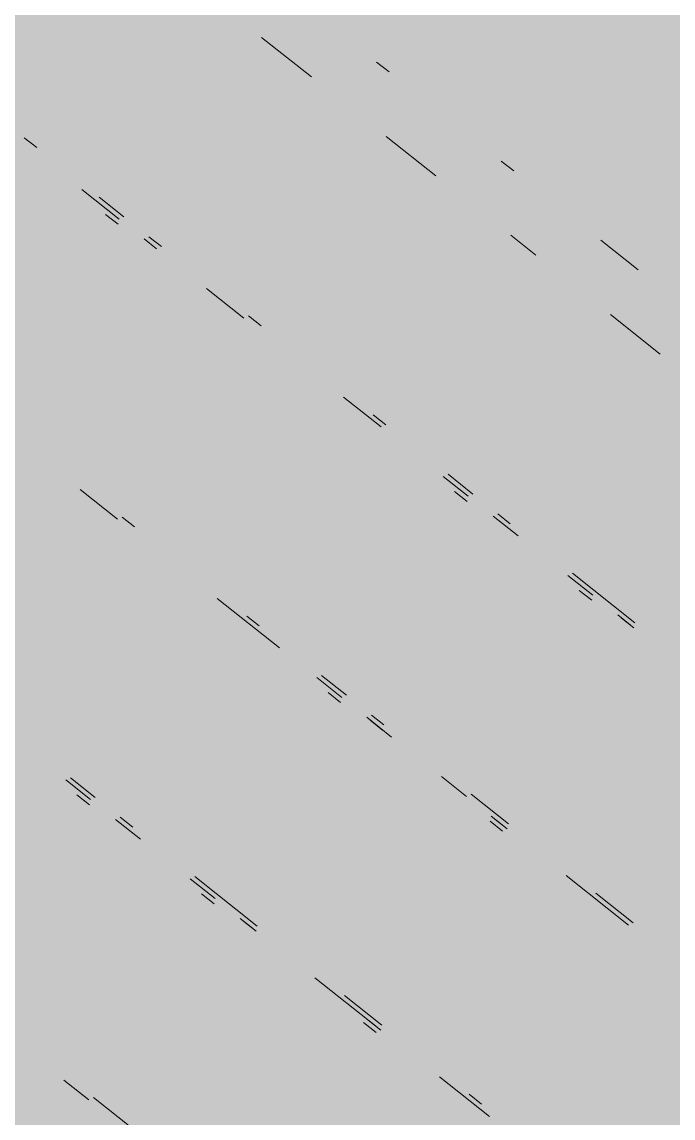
# Paper-space layout '03 3D Building and Roof' of a CAD drawing. Header units: millimetres. Extents: x 5 to 415, y 5 to 292.
# Drawn here: x 245.629 to 247.364, y 79.077 to 81.995 of the extents above; entities that cross this region are included whole.
import ezdxf

# ---------------------------------------------------------------- set-up
doc = ezdxf.new("R2010")
doc.units = ezdxf.units.MM
doc.layers.add('EXISTING', color=7, linetype='Continuous')
doc.layers.add('IMAGES', color=7, linetype='Continuous')

# ---------------------------------------------------------------- blocks, each defined once
blk = doc.blocks.new('SHEET_03')
at = {"layer": 'EXISTING', "color": 250, "lineweight": 9}
for p, q in [((246.2675, 81.9536), (246.4003, 81.8482)), ((246.6072, 81.8615), (246.574, 81.8878)), ((246.5995, 81.6902), (246.7323, 81.5848)), ((245.6689, 81.6601), (245.6357, 81.6864)), ((246.9392, 81.5981), (246.906, 81.6244)), ((245.7892, 81.5489), (245.8888, 81.4699)), ((245.9012, 81.4757), (245.8349, 81.5284)), ((245.8856, 81.4562), (245.8524, 81.4826)), ((245.9551, 81.4172), (245.9883, 81.3908)), ((246.0008, 81.3967), (245.9676, 81.4231)), ((246.9315, 81.4268), (246.9978, 81.3741)), ((247.2711, 81.3347), (247.1715, 81.4137)), ((246.1211, 81.2855), (246.2207, 81.2065)), ((246.2664, 81.186), (246.2332, 81.2123)), ((247.197, 81.2161), (247.3298, 81.1107)), ((246.4863, 80.9958), (246.5859, 80.9167)), ((246.5984, 80.9226), (246.5652, 80.9489)), ((246.8307, 80.7382), (246.7643, 80.7909)), ((246.7518, 80.7851), (246.8182, 80.7324)), ((245.7842, 80.75), (245.8838, 80.671)), ((246.8151, 80.7187), (246.7819, 80.7451)), ((245.9294, 80.6505), (245.8963, 80.6768)), ((246.8846, 80.6797), (246.951, 80.627)), ((246.9303, 80.6592), (246.8971, 80.6856)), ((247.2623, 80.3958), (247.0963, 80.5275)), ((247.0838, 80.5217), (247.1502, 80.469)), ((247.147, 80.4554), (247.1139, 80.4817)), ((246.1493, 80.4603), (246.3153, 80.3286)), ((246.2614, 80.3871), (246.2282, 80.4134)), ((247.2166, 80.4163), (247.2498, 80.39)), ((247.2591, 80.3822), (247.2259, 80.4085)), ((246.4149, 80.2496), (246.4813, 80.1969)), ((246.4938, 80.2027), (246.4274, 80.2554)), ((246.4781, 80.1833), (246.4449, 80.2096)), ((246.5477, 80.1442), (246.6141, 80.0915)), ((246.5934, 80.1237), (246.5602, 80.1501)), ((246.5902, 80.1101), (246.557, 80.1364)), ((245.746, 79.9774), (245.8124, 79.9248)), ((245.8249, 79.9306), (245.7585, 79.9833)), ((246.7468, 79.9862), (246.8132, 79.9335)), ((246.9253, 79.8603), (246.8257, 79.9393)), ((245.8092, 79.9111), (245.776, 79.9375)), ((246.8796, 79.8808), (246.9128, 79.8545)), ((245.8788, 79.8721), (245.9452, 79.8194)), ((245.9245, 79.8516), (245.8913, 79.8779)), ((246.9097, 79.8408), (246.8765, 79.8672)), ((246.9222, 79.8467), (246.889, 79.873)), ((246.0779, 79.7141), (246.1443, 79.6614)), ((246.2564, 79.5882), (246.0904, 79.7199)), ((247.0788, 79.7228), (247.2448, 79.5911)), ((246.1412, 79.6478), (246.108, 79.6741)), ((247.2573, 79.5969), (247.1577, 79.676)), ((246.2107, 79.6087), (246.2439, 79.5824)), ((246.2533, 79.5746), (246.2201, 79.6009)), ((246.4099, 79.4507), (246.5759, 79.319)), ((246.5884, 79.3248), (246.4888, 79.4038)), ((246.5727, 79.3053), (246.5395, 79.3317)), ((246.5852, 79.3112), (246.552, 79.3375)), ((246.7419, 79.1873), (246.8746, 79.0819)), ((245.741, 79.1786), (245.8074, 79.1259)), ((245.9195, 79.0527), (245.8199, 79.1317)), ((246.8539, 79.1141), (246.8207, 79.1405))]:
    blk.add_line(p, q, dxfattribs=at)
at = {"layer": 'IMAGES', "color": 7}
for points in [[(245.4891, 81.9396), (245.9709, 81.9396), (245.4891, 82.036), (245.9709, 82.036)], [(245.9709, 81.9396), (246.0673, 81.9396), (245.9709, 82.036), (246.0673, 82.036)], [(246.0673, 81.9396), (246.1636, 81.9396), (246.0673, 82.036), (246.1636, 82.036)], [(246.1636, 81.9396), (246.26, 81.9396), (246.1636, 82.036), (246.26, 82.036)], [(246.26, 81.9396), (246.4527, 81.9396), (246.26, 82.036), (246.4527, 82.036)], [(246.4527, 81.9396), (246.5491, 81.9396), (246.4527, 82.036), (246.5491, 82.036)], [(246.5491, 81.9396), (246.6455, 81.9396), (246.5491, 82.036), (246.6455, 82.036)], [(246.6455, 81.9396), (247.2236, 81.9396), (246.6455, 82.036), (247.2236, 82.036)], [(247.2236, 81.9396), (247.32, 81.9396), (247.2236, 82.036), (247.32, 82.036)], [(247.32, 81.9396), (247.4164, 81.9396), (247.32, 82.036), (247.4164, 82.036)], [(245.5855, 81.8432), (246.0673, 81.8432), (245.5855, 81.9396), (246.0673, 81.9396)], [(246.0673, 81.8432), (246.1636, 81.8432), (246.0673, 81.9396), (246.1636, 81.9396)], [(246.1636, 81.8432), (246.26, 81.8432), (246.1636, 81.9396), (246.26, 81.9396)], [(246.26, 81.8432), (246.3564, 81.8432), (246.26, 81.9396), (246.3564, 81.9396)], [(246.3564, 81.8432), (246.4527, 81.8432), (246.3564, 81.9396), (246.4527, 81.9396)], [(246.4527, 81.8432), (246.5491, 81.8432), (246.4527, 81.9396), (246.5491, 81.9396)], [(246.5491, 81.8432), (246.6455, 81.8432), (246.5491, 81.9396), (246.6455, 81.9396)], [(246.6455, 81.8432), (246.8382, 81.8432), (246.6455, 81.9396), (246.8382, 81.9396)], [(246.8382, 81.8432), (247.2236, 81.8432), (246.8382, 81.9396), (247.2236, 81.9396)], [(247.2236, 81.8432), (247.32, 81.8432), (247.2236, 81.9396), (247.32, 81.9396)], [(247.32, 81.8432), (247.4164, 81.8432), (247.32, 81.9396), (247.4164, 81.9396)], [(245.5855, 81.7468), (245.6818, 81.7468), (245.5855, 81.8432), (245.6818, 81.8432)], [(245.6818, 81.7468), (245.7782, 81.7468), (245.6818, 81.8432), (245.7782, 81.8432)], [(245.7782, 81.7468), (246.26, 81.7468), (245.7782, 81.8432), (246.26, 81.8432)], [(246.26, 81.7468), (246.3564, 81.7468), (246.26, 81.8432), (246.3564, 81.8432)], [(246.3564, 81.7468), (246.4527, 81.7468), (246.3564, 81.8432), (246.4527, 81.8432)], [(246.4527, 81.7468), (246.7418, 81.7468), (246.4527, 81.8432), (246.7418, 81.8432)], [(246.7418, 81.7468), (246.8382, 81.7468), (246.7418, 81.8432), (246.8382, 81.8432)], [(246.8382, 81.7468), (246.9345, 81.7468), (246.8382, 81.8432), (246.9345, 81.8432)], [(246.9345, 81.7468), (247.32, 81.7468), (246.9345, 81.8432), (247.32, 81.8432)], [(247.32, 81.7468), (247.4164, 81.7468), (247.32, 81.8432), (247.4164, 81.8432)], [(245.4891, 81.6504), (245.6818, 81.6504), (245.4891, 81.7468), (245.6818, 81.7468)], [(245.6818, 81.6504), (245.7782, 81.6504), (245.6818, 81.7468), (245.7782, 81.7468)], [(245.7782, 81.6504), (245.8745, 81.6504), (245.7782, 81.7468), (245.8745, 81.7468)], [(245.8745, 81.6504), (246.3564, 81.6504), (245.8745, 81.7468), (246.3564, 81.7468)], [(246.3564, 81.6504), (246.4527, 81.6504), (246.3564, 81.7468), (246.4527, 81.7468)], [(246.4527, 81.6504), (246.5491, 81.6504), (246.4527, 81.7468), (246.5491, 81.7468)], [(246.5491, 81.6504), (246.6455, 81.6504), (246.5491, 81.7468), (246.6455, 81.7468)], [(246.6455, 81.6504), (246.7418, 81.6504), (246.6455, 81.7468), (246.7418, 81.7468)], [(246.7418, 81.554), (246.8382, 81.554), (246.7418, 81.7468), (246.8382, 81.7468)], [(246.8382, 81.6504), (246.9345, 81.6504), (246.8382, 81.7468), (246.9345, 81.7468)], [(246.9345, 81.6504), (247.0309, 81.6504), (246.9345, 81.7468), (247.0309, 81.7468)], [(247.0309, 81.6504), (247.5127, 81.6504), (247.0309, 81.7468), (247.5127, 81.7468)], [(245.5855, 81.554), (245.6818, 81.554), (245.5855, 81.6504), (245.6818, 81.6504)], [(245.6818, 81.554), (245.7782, 81.554), (245.6818, 81.6504), (245.7782, 81.6504)], [(245.7782, 81.554), (245.8745, 81.554), (245.7782, 81.6504), (245.8745, 81.6504)], [(245.8745, 81.554), (246.4527, 81.554), (245.8745, 81.6504), (246.4527, 81.6504)], [(246.4527, 81.554), (246.5491, 81.554), (246.4527, 81.6504), (246.5491, 81.6504)], [(246.5491, 81.554), (246.6455, 81.554), (246.5491, 81.6504), (246.6455, 81.6504)], [(246.6455, 81.554), (246.7418, 81.554), (246.6455, 81.6504), (246.7418, 81.6504)], [(246.8382, 81.554), (246.9345, 81.554), (246.8382, 81.6504), (246.9345, 81.6504)], [(246.9345, 81.554), (247.0309, 81.554), (246.9345, 81.6504), (247.0309, 81.6504)], [(247.0309, 81.554), (247.1273, 81.554), (247.0309, 81.6504), (247.1273, 81.6504)], [(247.1273, 81.554), (247.6091, 81.554), (247.1273, 81.6504), (247.6091, 81.6504)], [(245.5855, 81.4576), (245.6818, 81.4576), (245.5855, 81.554), (245.6818, 81.554)], [(245.6818, 81.4576), (245.7782, 81.4576), (245.6818, 81.554), (245.7782, 81.554)], [(245.7782, 81.4576), (245.9709, 81.4576), (245.7782, 81.554), (245.9709, 81.554)], [(245.9709, 81.4576), (246.0673, 81.4576), (245.9709, 81.554), (246.0673, 81.554)], [(246.0673, 81.4576), (246.5491, 81.4576), (246.0673, 81.554), (246.5491, 81.554)], [(246.5491, 81.4576), (246.6455, 81.4576), (246.5491, 81.554), (246.6455, 81.554)], [(246.6455, 81.4576), (246.7418, 81.4576), (246.6455, 81.554), (246.7418, 81.554)], [(246.7418, 81.4576), (246.8382, 81.4576), (246.7418, 81.554), (246.8382, 81.554)], [(246.8382, 81.4576), (247.1273, 81.4576), (246.8382, 81.554), (247.1273, 81.554)], [(247.1273, 81.4576), (247.2236, 81.4576), (247.1273, 81.554), (247.2236, 81.554)], [(247.2236, 81.4576), (247.32, 81.4576), (247.2236, 81.554), (247.32, 81.554)], [(247.32, 81.4576), (247.7055, 81.4576), (247.32, 81.554), (247.7055, 81.554)], [(245.2, 81.3612), (245.6818, 81.3612), (245.2, 81.4576), (245.6818, 81.4576)], [(245.6818, 81.3612), (245.7782, 81.3612), (245.6818, 81.4576), (245.7782, 81.4576)], [(245.7782, 81.3612), (245.8745, 81.3612), (245.7782, 81.4576), (245.8745, 81.4576)], [(245.8745, 81.3612), (246.0673, 81.3612), (245.8745, 81.4576), (246.0673, 81.4576)], [(246.0673, 81.3612), (246.1636, 81.3612), (246.0673, 81.4576), (246.1636, 81.4576)], [(246.1636, 81.3612), (246.26, 81.3612), (246.1636, 81.4576), (246.26, 81.4576)], [(246.26, 81.3612), (246.7418, 81.3612), (246.26, 81.4576), (246.7418, 81.4576)], [(246.7418, 81.3612), (246.8382, 81.3612), (246.7418, 81.4576), (246.8382, 81.4576)], [(246.8382, 81.3612), (246.9345, 81.3612), (246.8382, 81.4576), (246.9345, 81.4576)], [(246.9345, 81.3612), (247.1273, 81.3612), (246.9345, 81.4576), (247.1273, 81.4576)], [(247.1273, 81.3612), (247.2236, 81.3612), (247.1273, 81.4576), (247.2236, 81.4576)], [(247.2236, 81.3612), (247.4164, 81.3612), (247.2236, 81.4576), (247.4164, 81.4576)], [(245.2964, 81.2648), (245.8745, 81.2648), (245.2964, 81.3612), (245.8745, 81.3612)], [(245.8745, 81.2648), (245.9709, 81.2648), (245.8745, 81.3612), (245.9709, 81.3612)], [(245.9709, 81.2648), (246.0673, 81.2648), (245.9709, 81.3612), (246.0673, 81.3612)], [(246.0673, 81.2648), (246.1636, 81.2648), (246.0673, 81.3612), (246.1636, 81.3612)], [(246.1636, 81.2648), (246.26, 81.2648), (246.1636, 81.3612), (246.26, 81.3612)], [(246.26, 81.2648), (246.3564, 81.2648), (246.26, 81.3612), (246.3564, 81.3612)], [(246.3564, 81.2648), (246.8382, 81.2648), (246.3564, 81.3612), (246.8382, 81.3612)], [(246.8382, 81.2648), (246.9345, 81.2648), (246.8382, 81.3612), (246.9345, 81.3612)], [(246.9345, 81.2648), (247.0309, 81.2648), (246.9345, 81.3612), (247.0309, 81.3612)], [(247.0309, 81.2648), (247.1273, 81.2648), (247.0309, 81.3612), (247.1273, 81.3612)], [(247.1273, 81.2648), (247.2236, 81.2648), (247.1273, 81.3612), (247.2236, 81.3612)], [(247.2236, 81.2648), (247.32, 81.2648), (247.2236, 81.3612), (247.32, 81.3612)], [(247.32, 81.2648), (247.4164, 81.2648), (247.32, 81.3612), (247.4164, 81.3612)], [(245.4891, 81.1684), (245.9709, 81.1684), (245.4891, 81.2648), (245.9709, 81.2648)], [(245.9709, 81.1684), (246.0673, 81.1684), (245.9709, 81.2648), (246.0673, 81.2648)], [(246.0673, 81.1684), (246.1636, 81.1684), (246.0673, 81.2648), (246.1636, 81.2648)], [(246.1636, 81.1684), (246.26, 81.1684), (246.1636, 81.2648), (246.26, 81.2648)], [(246.26, 81.1684), (246.3564, 81.1684), (246.26, 81.2648), (246.3564, 81.2648)], [(246.3564, 81.1684), (246.4527, 81.1684), (246.3564, 81.2648), (246.4527, 81.2648)], [(246.4527, 81.1684), (246.9345, 81.1684), (246.4527, 81.2648), (246.9345, 81.2648)], [(246.9345, 81.1684), (247.0309, 81.1684), (246.9345, 81.2648), (247.0309, 81.2648)], [(247.0309, 81.1684), (247.2236, 81.1684), (247.0309, 81.2648), (247.2236, 81.2648)], [(247.2236, 81.1684), (247.32, 81.1684), (247.2236, 81.2648), (247.32, 81.2648)], [(247.32, 81.1684), (247.4164, 81.1684), (247.32, 81.2648), (247.4164, 81.2648)], [(245.5855, 81.072), (246.0673, 81.072), (245.5855, 81.1684), (246.0673, 81.1684)], [(246.0673, 81.072), (246.1636, 81.072), (246.0673, 81.1684), (246.1636, 81.1684)], [(246.1636, 81.072), (246.26, 81.072), (246.1636, 81.1684), (246.26, 81.1684)], [(246.26, 81.072), (246.3564, 81.072), (246.26, 81.1684), (246.3564, 81.1684)], [(246.3564, 81.072), (246.4527, 81.072), (246.3564, 81.1684), (246.4527, 81.1684)], [(246.4527, 81.072), (246.5491, 81.072), (246.4527, 81.1684), (246.5491, 81.1684)], [(246.5491, 81.072), (246.6455, 81.072), (246.5491, 81.1684), (246.6455, 81.1684)], [(246.6455, 81.072), (247.0309, 81.072), (246.6455, 81.1684), (247.0309, 81.1684)], [(247.0309, 81.072), (247.2236, 81.072), (247.0309, 81.1684), (247.2236, 81.1684)], [(247.2236, 81.072), (247.32, 81.072), (247.2236, 81.1684), (247.32, 81.1684)], [(247.32, 81.072), (247.4164, 81.072), (247.32, 81.1684), (247.4164, 81.1684)], [(245.5855, 80.9756), (245.6818, 80.9756), (245.5855, 81.072), (245.6818, 81.072)], [(245.6818, 80.9756), (246.1636, 80.9756), (245.6818, 81.072), (246.1636, 81.072)], [(246.1636, 80.9756), (246.26, 80.9756), (246.1636, 81.072), (246.26, 81.072)], [(246.26, 80.9756), (246.3564, 80.9756), (246.26, 81.072), (246.3564, 81.072)], [(246.3564, 80.9756), (246.5491, 80.9756), (246.3564, 81.072), (246.5491, 81.072)], [(246.5491, 80.9756), (246.6455, 80.9756), (246.5491, 81.072), (246.6455, 81.072)], [(246.6455, 80.9756), (246.7418, 80.9756), (246.6455, 81.072), (246.7418, 81.072)], [(246.7418, 80.9756), (247.32, 80.9756), (246.7418, 81.072), (247.32, 81.072)], [(247.32, 80.9756), (247.4164, 80.9756), (247.32, 81.072), (247.4164, 81.072)], [(245.4891, 80.8792), (245.6818, 80.8792), (245.4891, 80.9756), (245.6818, 80.9756)], [(245.6818, 80.8792), (245.7782, 80.8792), (245.6818, 80.9756), (245.7782, 80.9756)], [(245.7782, 80.8792), (245.8745, 80.8792), (245.7782, 80.9756), (245.8745, 80.9756)], [(245.8745, 80.8792), (246.3564, 80.8792), (245.8745, 80.9756), (246.3564, 80.9756)], [(246.3564, 80.8792), (246.4527, 80.8792), (246.3564, 80.9756), (246.4527, 80.9756)], [(246.4527, 80.8792), (246.5491, 80.8792), (246.4527, 80.9756), (246.5491, 80.9756)], [(246.5491, 80.8792), (246.6455, 80.8792), (246.5491, 80.9756), (246.6455, 80.9756)], [(246.6455, 80.8792), (246.7418, 80.8792), (246.6455, 80.9756), (246.7418, 80.9756)], [(246.7418, 80.8792), (246.8382, 80.8792), (246.7418, 80.9756), (246.8382, 80.9756)], [(246.8382, 80.8792), (247.32, 80.8792), (246.8382, 80.9756), (247.32, 80.9756)], [(247.32, 80.8792), (247.4164, 80.8792), (247.32, 80.9756), (247.4164, 80.9756)], [(245.5855, 80.7827), (245.6818, 80.7827), (245.5855, 80.8792), (245.6818, 80.8792)], [(245.6818, 80.6863), (245.7782, 80.6863), (245.6818, 80.8792), (245.7782, 80.8792)], [(245.7782, 80.7827), (245.8745, 80.7827), (245.7782, 80.8792), (245.8745, 80.8792)], [(245.8745, 80.7827), (245.9709, 80.7827), (245.8745, 80.8792), (245.9709, 80.8792)], [(245.9709, 80.7827), (246.4527, 80.7827), (245.9709, 80.8792), (246.4527, 80.8792)], [(246.4527, 80.7827), (246.5491, 80.7827), (246.4527, 80.8792), (246.5491, 80.8792)], [(246.5491, 80.7827), (246.6455, 80.7827), (246.5491, 80.8792), (246.6455, 80.8792)], [(246.6455, 80.7827), (246.8382, 80.7827), (246.6455, 80.8792), (246.8382, 80.8792)], [(246.8382, 80.7827), (247.4164, 80.7827), (246.8382, 80.8792), (247.4164, 80.8792)], [(245.5855, 80.6863), (245.6818, 80.6863), (245.5855, 80.7827), (245.6818, 80.7827)], [(245.7782, 80.6863), (245.8745, 80.6863), (245.7782, 80.7827), (245.8745, 80.7827)], [(245.8745, 80.6863), (245.9709, 80.6863), (245.8745, 80.7827), (245.9709, 80.7827)], [(245.9709, 80.6863), (246.0673, 80.6863), (245.9709, 80.7827), (246.0673, 80.7827)], [(246.0673, 80.6863), (246.5491, 80.6863), (246.0673, 80.7827), (246.5491, 80.7827)], [(246.5491, 80.6863), (246.6455, 80.6863), (246.5491, 80.7827), (246.6455, 80.7827)], [(246.6455, 80.6863), (246.7418, 80.6863), (246.6455, 80.7827), (246.7418, 80.7827)], [(246.7418, 80.6863), (246.9345, 80.6863), (246.7418, 80.7827), (246.9345, 80.7827)], [(246.9345, 80.6863), (247.1273, 80.6863), (246.9345, 80.7827), (247.1273, 80.7827)], [(247.1273, 80.6863), (247.5127, 80.6863), (247.1273, 80.7827), (247.5127, 80.7827)], [(245.2, 80.5899), (245.6818, 80.5899), (245.2, 80.6863), (245.6818, 80.6863)], [(245.6818, 80.5899), (245.7782, 80.5899), (245.6818, 80.6863), (245.7782, 80.6863)], [(245.7782, 80.5899), (245.8745, 80.5899), (245.7782, 80.6863), (245.8745, 80.6863)], [(245.8745, 80.5899), (245.9709, 80.5899), (245.8745, 80.6863), (245.9709, 80.6863)], [(245.9709, 80.5899), (246.0673, 80.5899), (245.9709, 80.6863), (246.0673, 80.6863)], [(246.0673, 80.5899), (246.1636, 80.5899), (246.0673, 80.6863), (246.1636, 80.6863)], [(246.1636, 80.5899), (246.26, 80.5899), (246.1636, 80.6863), (246.26, 80.6863)], [(246.26, 80.5899), (246.8382, 80.5899), (246.26, 80.6863), (246.8382, 80.6863)], [(246.8382, 80.5899), (246.9345, 80.5899), (246.8382, 80.6863), (246.9345, 80.6863)], [(246.9345, 80.5899), (247.0309, 80.5899), (246.9345, 80.6863), (247.0309, 80.6863)], [(247.0309, 80.5899), (247.1273, 80.5899), (247.0309, 80.6863), (247.1273, 80.6863)], [(247.1273, 80.5899), (247.6091, 80.5899), (247.1273, 80.6863), (247.6091, 80.6863)], [(245.2964, 80.4935), (245.7782, 80.4935), (245.2964, 80.5899), (245.7782, 80.5899)], [(245.7782, 80.4935), (245.8745, 80.4935), (245.7782, 80.5899), (245.8745, 80.5899)], [(245.8745, 80.3971), (245.9709, 80.3971), (245.8745, 80.5899), (245.9709, 80.5899)], [(245.9709, 80.4935), (246.0673, 80.4935), (245.9709, 80.5899), (246.0673, 80.5899)], [(246.0673, 80.4935), (246.1636, 80.4935), (246.0673, 80.5899), (246.1636, 80.5899)], [(246.1636, 80.4935), (246.26, 80.4935), (246.1636, 80.5899), (246.26, 80.5899)], [(246.26, 80.4935), (246.3564, 80.4935), (246.26, 80.5899), (246.3564, 80.5899)], [(246.3564, 80.4935), (246.7418, 80.4935), (246.3564, 80.5899), (246.7418, 80.5899)], [(246.7418, 80.4935), (246.8382, 80.4935), (246.7418, 80.5899), (246.8382, 80.5899)], [(246.8382, 80.4935), (246.9345, 80.4935), (246.8382, 80.5899), (246.9345, 80.5899)], [(246.9345, 80.4935), (247.0309, 80.4935), (246.9345, 80.5899), (247.0309, 80.5899)], [(247.0309, 80.4935), (247.1273, 80.4935), (247.0309, 80.5899), (247.1273, 80.5899)], [(247.1273, 80.4935), (247.2236, 80.4935), (247.1273, 80.5899), (247.2236, 80.5899)], [(247.2236, 80.4935), (247.32, 80.4935), (247.2236, 80.5899), (247.32, 80.5899)], [(247.32, 80.4935), (247.8018, 80.4935), (247.32, 80.5899), (247.8018, 80.5899)], [(245.3927, 80.3971), (245.8745, 80.3971), (245.3927, 80.4935), (245.8745, 80.4935)], [(245.9709, 80.3971), (246.0673, 80.3971), (245.9709, 80.4935), (246.0673, 80.4935)], [(246.0673, 80.3971), (246.1636, 80.3971), (246.0673, 80.4935), (246.1636, 80.4935)], [(246.1636, 80.3971), (246.26, 80.3971), (246.1636, 80.4935), (246.26, 80.4935)], [(246.26, 80.3971), (246.3564, 80.3971), (246.26, 80.4935), (246.3564, 80.4935)], [(246.3564, 80.3971), (246.4527, 80.3971), (246.3564, 80.4935), (246.4527, 80.4935)], [(246.4527, 80.3971), (246.9345, 80.3971), (246.4527, 80.4935), (246.9345, 80.4935)], [(246.9345, 80.3971), (247.0309, 80.3971), (246.9345, 80.4935), (247.0309, 80.4935)], [(247.0309, 80.3971), (247.1273, 80.3971), (247.0309, 80.4935), (247.1273, 80.4935)], [(247.1273, 80.3971), (247.32, 80.3971), (247.1273, 80.4935), (247.32, 80.4935)], [(247.32, 80.3971), (247.4164, 80.3971), (247.32, 80.4935), (247.4164, 80.4935)], [(245.5855, 80.3007), (245.9709, 80.3007), (245.5855, 80.3971), (245.9709, 80.3971)], [(245.9709, 80.3007), (246.0673, 80.3007), (245.9709, 80.3971), (246.0673, 80.3971)], [(246.0673, 80.3007), (246.1636, 80.3007), (246.0673, 80.3971), (246.1636, 80.3971)], [(246.1636, 80.3007), (246.3564, 80.3007), (246.1636, 80.3971), (246.3564, 80.3971)], [(246.3564, 80.3007), (246.4527, 80.3007), (246.3564, 80.3971), (246.4527, 80.3971)], [(246.4527, 80.3007), (246.5491, 80.3007), (246.4527, 80.3971), (246.5491, 80.3971)], [(246.5491, 80.3007), (247.0309, 80.3007), (246.5491, 80.3971), (247.0309, 80.3971)], [(247.0309, 80.3007), (247.1273, 80.3007), (247.0309, 80.3971), (247.1273, 80.3971)], [(247.1273, 80.3007), (247.2236, 80.3007), (247.1273, 80.3971), (247.2236, 80.3971)], [(247.2236, 80.3007), (247.32, 80.3007), (247.2236, 80.3971), (247.32, 80.3971)], [(247.32, 80.3007), (247.4164, 80.3007), (247.32, 80.3971), (247.4164, 80.3971)], [(245.5855, 80.2043), (245.6818, 80.2043), (245.5855, 80.3007), (245.6818, 80.3007)], [(245.6818, 80.2043), (246.26, 80.2043), (245.6818, 80.3007), (246.26, 80.3007)], [(246.26, 80.2043), (246.3564, 80.2043), (246.26, 80.3007), (246.3564, 80.3007)], [(246.3564, 80.2043), (246.5491, 80.2043), (246.3564, 80.3007), (246.5491, 80.3007)], [(246.5491, 80.2043), (246.6455, 80.2043), (246.5491, 80.3007), (246.6455, 80.3007)], [(246.6455, 80.2043), (247.1273, 80.2043), (246.6455, 80.3007), (247.1273, 80.3007)], [(247.1273, 80.2043), (247.32, 80.2043), (247.1273, 80.3007), (247.32, 80.3007)], [(247.32, 80.2043), (247.4164, 80.2043), (247.32, 80.3007), (247.4164, 80.3007)], [(245.5855, 80.1079), (245.6818, 80.1079), (245.5855, 80.2043), (245.6818, 80.2043)], [(245.6818, 80.1079), (245.7782, 80.1079), (245.6818, 80.2043), (245.7782, 80.2043)], [(245.7782, 80.1079), (246.26, 80.1079), (245.7782, 80.2043), (246.26, 80.2043)], [(246.26, 80.1079), (246.3564, 80.1079), (246.26, 80.2043), (246.3564, 80.2043)], [(246.3564, 80.1079), (246.4527, 80.1079), (246.3564, 80.2043), (246.4527, 80.2043)], [(246.4527, 80.1079), (246.6455, 80.1079), (246.4527, 80.2043), (246.6455, 80.2043)], [(246.6455, 80.1079), (246.7418, 80.1079), (246.6455, 80.2043), (246.7418, 80.2043)], [(246.7418, 80.1079), (246.8382, 80.1079), (246.7418, 80.2043), (246.8382, 80.2043)], [(246.8382, 80.1079), (247.32, 80.1079), (246.8382, 80.2043), (247.32, 80.2043)], [(247.32, 80.1079), (247.4164, 80.1079), (247.32, 80.2043), (247.4164, 80.2043)], [(245.5855, 80.0115), (245.6818, 80.0115), (245.5855, 80.1079), (245.6818, 80.1079)], [(245.6818, 80.0115), (245.7782, 80.0115), (245.6818, 80.1079), (245.7782, 80.1079)], [(245.7782, 80.0115), (245.8745, 80.0115), (245.7782, 80.1079), (245.8745, 80.1079)], [(245.8745, 80.0115), (246.3564, 80.0115), (245.8745, 80.1079), (246.3564, 80.1079)], [(246.3564, 80.0115), (246.4527, 80.0115), (246.3564, 80.1079), (246.4527, 80.1079)], [(246.4527, 80.0115), (246.5491, 80.0115), (246.4527, 80.1079), (246.5491, 80.1079)], [(246.5491, 80.0115), (246.6455, 80.0115), (246.5491, 80.1079), (246.6455, 80.1079)], [(246.6455, 80.0115), (246.7418, 80.0115), (246.6455, 80.1079), (246.7418, 80.1079)], [(246.7418, 80.0115), (246.8382, 80.0115), (246.7418, 80.1079), (246.8382, 80.1079)], [(246.8382, 80.0115), (246.9345, 80.0115), (246.8382, 80.1079), (246.9345, 80.1079)], [(246.9345, 80.0115), (247.4164, 80.0115), (246.9345, 80.1079), (247.4164, 80.1079)], [(245.5855, 79.9151), (245.6818, 79.9151), (245.5855, 80.0115), (245.6818, 80.0115)], [(245.6818, 79.9151), (245.7782, 79.9151), (245.6818, 80.0115), (245.7782, 80.0115)], [(245.7782, 79.9151), (245.8745, 79.9151), (245.7782, 80.0115), (245.8745, 80.0115)], [(245.8745, 79.9151), (245.9709, 79.9151), (245.8745, 80.0115), (245.9709, 80.0115)], [(245.9709, 79.9151), (246.5491, 79.9151), (245.9709, 80.0115), (246.5491, 80.0115)], [(246.5491, 79.9151), (246.6455, 79.9151), (246.5491, 80.0115), (246.6455, 80.0115)], [(246.6455, 79.9151), (246.7418, 79.9151), (246.6455, 80.0115), (246.7418, 80.0115)], [(246.7418, 79.9151), (246.8382, 79.9151), (246.7418, 80.0115), (246.8382, 80.0115)], [(246.8382, 79.9151), (246.9345, 79.9151), (246.8382, 80.0115), (246.9345, 80.0115)], [(246.9345, 79.9151), (247.0309, 79.9151), (246.9345, 80.0115), (247.0309, 80.0115)], [(247.0309, 79.9151), (247.5127, 79.9151), (247.0309, 80.0115), (247.5127, 80.0115)], [(245.2, 79.8187), (245.6818, 79.8187), (245.2, 79.9151), (245.6818, 79.9151)], [(245.6818, 79.8187), (245.7782, 79.8187), (245.6818, 79.9151), (245.7782, 79.9151)], [(245.7782, 79.8187), (245.9709, 79.8187), (245.7782, 79.9151), (245.9709, 79.9151)], [(245.9709, 79.8187), (246.0673, 79.8187), (245.9709, 79.9151), (246.0673, 79.9151)], [(246.0673, 79.8187), (246.1636, 79.8187), (246.0673, 79.9151), (246.1636, 79.9151)], [(246.1636, 79.7223), (246.7418, 79.7223), (246.1636, 79.9151), (246.7418, 79.9151)], [(246.7418, 79.8187), (246.8382, 79.8187), (246.7418, 79.9151), (246.8382, 79.9151)], [(246.8382, 79.8187), (246.9345, 79.8187), (246.8382, 79.9151), (246.9345, 79.9151)], [(246.9345, 79.8187), (247.0309, 79.8187), (246.9345, 79.9151), (247.0309, 79.9151)], [(247.0309, 79.8187), (247.1273, 79.8187), (247.0309, 79.9151), (247.1273, 79.9151)], [(247.1273, 79.8187), (247.8018, 79.8187), (247.1273, 79.9151), (247.8018, 79.9151)], [(245.2964, 79.7223), (245.7782, 79.7223), (245.2964, 79.8187), (245.7782, 79.8187)], [(245.7782, 79.7223), (245.8745, 79.7223), (245.7782, 79.8187), (245.8745, 79.8187)], [(245.8745, 79.7223), (245.9709, 79.7223), (245.8745, 79.8187), (245.9709, 79.8187)], [(245.9709, 79.7223), (246.0673, 79.7223), (245.9709, 79.8187), (246.0673, 79.8187)], [(246.0673, 79.7223), (246.1636, 79.7223), (246.0673, 79.8187), (246.1636, 79.8187)], [(246.7418, 79.7223), (246.8382, 79.7223), (246.7418, 79.8187), (246.8382, 79.8187)], [(246.8382, 79.7223), (246.9345, 79.7223), (246.8382, 79.8187), (246.9345, 79.8187)], [(246.9345, 79.7223), (247.1273, 79.7223), (246.9345, 79.8187), (247.1273, 79.8187)], [(247.1273, 79.7223), (247.2236, 79.7223), (247.1273, 79.8187), (247.2236, 79.8187)], [(247.2236, 79.7223), (247.32, 79.7223), (247.2236, 79.8187), (247.32, 79.8187)], [(247.32, 79.7223), (247.8018, 79.7223), (247.32, 79.8187), (247.8018, 79.8187)], [(245.3927, 79.6259), (245.8745, 79.6259), (245.3927, 79.7223), (245.8745, 79.7223)], [(245.8745, 79.6259), (245.9709, 79.6259), (245.8745, 79.7223), (245.9709, 79.7223)], [(245.9709, 79.6259), (246.0673, 79.6259), (245.9709, 79.7223), (246.0673, 79.7223)], [(246.0673, 79.6259), (246.26, 79.6259), (246.0673, 79.7223), (246.26, 79.7223)], [(246.26, 79.6259), (246.3564, 79.6259), (246.26, 79.7223), (246.3564, 79.7223)], [(246.3564, 79.6259), (246.4527, 79.6259), (246.3564, 79.7223), (246.4527, 79.7223)], [(246.4527, 79.6259), (246.9345, 79.6259), (246.4527, 79.7223), (246.9345, 79.7223)], [(246.9345, 79.6259), (247.0309, 79.6259), (246.9345, 79.7223), (247.0309, 79.7223)], [(247.0309, 79.6259), (247.2236, 79.6259), (247.0309, 79.7223), (247.2236, 79.7223)], [(247.2236, 79.6259), (247.32, 79.6259), (247.2236, 79.7223), (247.32, 79.7223)], [(247.32, 79.6259), (247.4164, 79.6259), (247.32, 79.7223), (247.4164, 79.7223)], [(245.5855, 79.5295), (245.9709, 79.5295), (245.5855, 79.6259), (245.9709, 79.6259)], [(245.9709, 79.5295), (246.0673, 79.5295), (245.9709, 79.6259), (246.0673, 79.6259)], [(246.0673, 79.5295), (246.1636, 79.5295), (246.0673, 79.6259), (246.1636, 79.6259)], [(246.1636, 79.5295), (246.26, 79.5295), (246.1636, 79.6259), (246.26, 79.6259)], [(246.26, 79.5295), (246.3564, 79.5295), (246.26, 79.6259), (246.3564, 79.6259)], [(246.3564, 79.5295), (246.4527, 79.5295), (246.3564, 79.6259), (246.4527, 79.6259)], [(246.4527, 79.5295), (246.5491, 79.5295), (246.4527, 79.6259), (246.5491, 79.6259)], [(246.5491, 79.5295), (247.0309, 79.5295), (246.5491, 79.6259), (247.0309, 79.6259)], [(247.0309, 79.5295), (247.1273, 79.5295), (247.0309, 79.6259), (247.1273, 79.6259)], [(247.1273, 79.5295), (247.32, 79.5295), (247.1273, 79.6259), (247.32, 79.6259)], [(247.32, 79.5295), (247.4164, 79.5295), (247.32, 79.6259), (247.4164, 79.6259)], [(245.5855, 79.4331), (245.6818, 79.4331), (245.5855, 79.5295), (245.6818, 79.5295)], [(245.6818, 79.4331), (246.1636, 79.4331), (245.6818, 79.5295), (246.1636, 79.5295)], [(246.1636, 79.4331), (246.26, 79.4331), (246.1636, 79.5295), (246.26, 79.5295)], [(246.26, 79.4331), (246.3564, 79.4331), (246.26, 79.5295), (246.3564, 79.5295)], [(246.3564, 79.4331), (246.4527, 79.4331), (246.3564, 79.5295), (246.4527, 79.5295)], [(246.4527, 79.4331), (246.5491, 79.4331), (246.4527, 79.5295), (246.5491, 79.5295)], [(246.5491, 79.4331), (246.6455, 79.4331), (246.5491, 79.5295), (246.6455, 79.5295)], [(246.6455, 79.4331), (247.1273, 79.4331), (246.6455, 79.5295), (247.1273, 79.5295)], [(247.1273, 79.4331), (247.2236, 79.4331), (247.1273, 79.5295), (247.2236, 79.5295)], [(247.2236, 79.4331), (247.32, 79.4331), (247.2236, 79.5295), (247.32, 79.5295)], [(247.32, 79.4331), (247.5127, 79.4331), (247.32, 79.5295), (247.5127, 79.5295)], [(245.5855, 79.3367), (245.6818, 79.3367), (245.5855, 79.4331), (245.6818, 79.4331)], [(245.6818, 79.3367), (245.7782, 79.3367), (245.6818, 79.4331), (245.7782, 79.4331)], [(245.7782, 79.3367), (246.26, 79.3367), (245.7782, 79.4331), (246.26, 79.4331)], [(246.26, 79.3367), (246.3564, 79.3367), (246.26, 79.4331), (246.3564, 79.4331)], [(246.3564, 79.3367), (246.4527, 79.3367), (246.3564, 79.4331), (246.4527, 79.4331)], [(246.4527, 79.3367), (246.5491, 79.3367), (246.4527, 79.4331), (246.5491, 79.4331)], [(246.5491, 79.3367), (246.6455, 79.3367), (246.5491, 79.4331), (246.6455, 79.4331)], [(246.6455, 79.3367), (246.7418, 79.3367), (246.6455, 79.4331), (246.7418, 79.4331)], [(246.7418, 79.3367), (246.8382, 79.3367), (246.7418, 79.4331), (246.8382, 79.4331)], [(246.8382, 79.3367), (247.32, 79.3367), (246.8382, 79.4331), (247.32, 79.4331)], [(247.32, 79.3367), (247.4164, 79.3367), (247.32, 79.4331), (247.4164, 79.4331)], [(245.5855, 79.1439), (245.7782, 79.1439), (245.5855, 79.3367), (245.7782, 79.3367)], [(245.7782, 79.2403), (245.8745, 79.2403), (245.7782, 79.3367), (245.8745, 79.3367)], [(245.8745, 79.2403), (246.3564, 79.2403), (245.8745, 79.3367), (246.3564, 79.3367)], [(246.3564, 79.2403), (246.4527, 79.2403), (246.3564, 79.3367), (246.4527, 79.3367)], [(246.4527, 79.2403), (246.5491, 79.2403), (246.4527, 79.3367), (246.5491, 79.3367)], [(246.5491, 79.2403), (246.7418, 79.2403), (246.5491, 79.3367), (246.7418, 79.3367)], [(246.7418, 79.2403), (246.8382, 79.2403), (246.7418, 79.3367), (246.8382, 79.3367)], [(246.8382, 79.2403), (246.9345, 79.2403), (246.8382, 79.3367), (246.9345, 79.3367)], [(246.9345, 79.2403), (247.4164, 79.2403), (246.9345, 79.3367), (247.4164, 79.3367)], [(245.7782, 79.1439), (245.8745, 79.1439), (245.7782, 79.2403), (245.8745, 79.2403)], [(245.8745, 79.1439), (245.9709, 79.1439), (245.8745, 79.2403), (245.9709, 79.2403)], [(245.9709, 79.1439), (246.4527, 79.1439), (245.9709, 79.2403), (246.4527, 79.2403)], [(246.4527, 79.1439), (246.5491, 79.1439), (246.4527, 79.2403), (246.5491, 79.2403)], [(246.5491, 79.1439), (246.6455, 79.1439), (246.5491, 79.2403), (246.6455, 79.2403)], [(246.6455, 79.1439), (246.8382, 79.1439), (246.6455, 79.2403), (246.8382, 79.2403)], [(246.8382, 79.1439), (246.9345, 79.1439), (246.8382, 79.2403), (246.9345, 79.2403)], [(246.9345, 79.1439), (247.0309, 79.1439), (246.9345, 79.2403), (247.0309, 79.2403)], [(247.0309, 79.1439), (247.5127, 79.1439), (247.0309, 79.2403), (247.5127, 79.2403)], [(245.5855, 79.0475), (245.7782, 79.0475), (245.5855, 79.1439), (245.7782, 79.1439)], [(245.7782, 79.0475), (245.9709, 79.0475), (245.7782, 79.1439), (245.9709, 79.1439)], [(245.9709, 79.0475), (246.0673, 79.0475), (245.9709, 79.1439), (246.0673, 79.1439)], [(246.0673, 79.0475), (246.1636, 79.0475), (246.0673, 79.1439), (246.1636, 79.1439)], [(246.1636, 79.0475), (246.6455, 79.0475), (246.1636, 79.1439), (246.6455, 79.1439)], [(246.6455, 79.0475), (246.7418, 79.0475), (246.6455, 79.1439), (246.7418, 79.1439)], [(246.7418, 79.0475), (246.9345, 79.0475), (246.7418, 79.1439), (246.9345, 79.1439)], [(246.9345, 79.0475), (247.0309, 79.0475), (246.9345, 79.1439), (247.0309, 79.1439)], [(247.0309, 79.0475), (247.1273, 79.0475), (247.0309, 79.1439), (247.1273, 79.1439)], [(247.1273, 79.0475), (247.6091, 79.0475), (247.1273, 79.1439), (247.6091, 79.1439)]]:
    blk.add_solid(points, dxfattribs=at)

psp = doc.layouts.new('03 3D Building and Roof')

# ---------------------------------------------------------------- block references
psp.add_blockref('SHEET_03', (0, 0))

doc.saveas('drawing.dxf')
